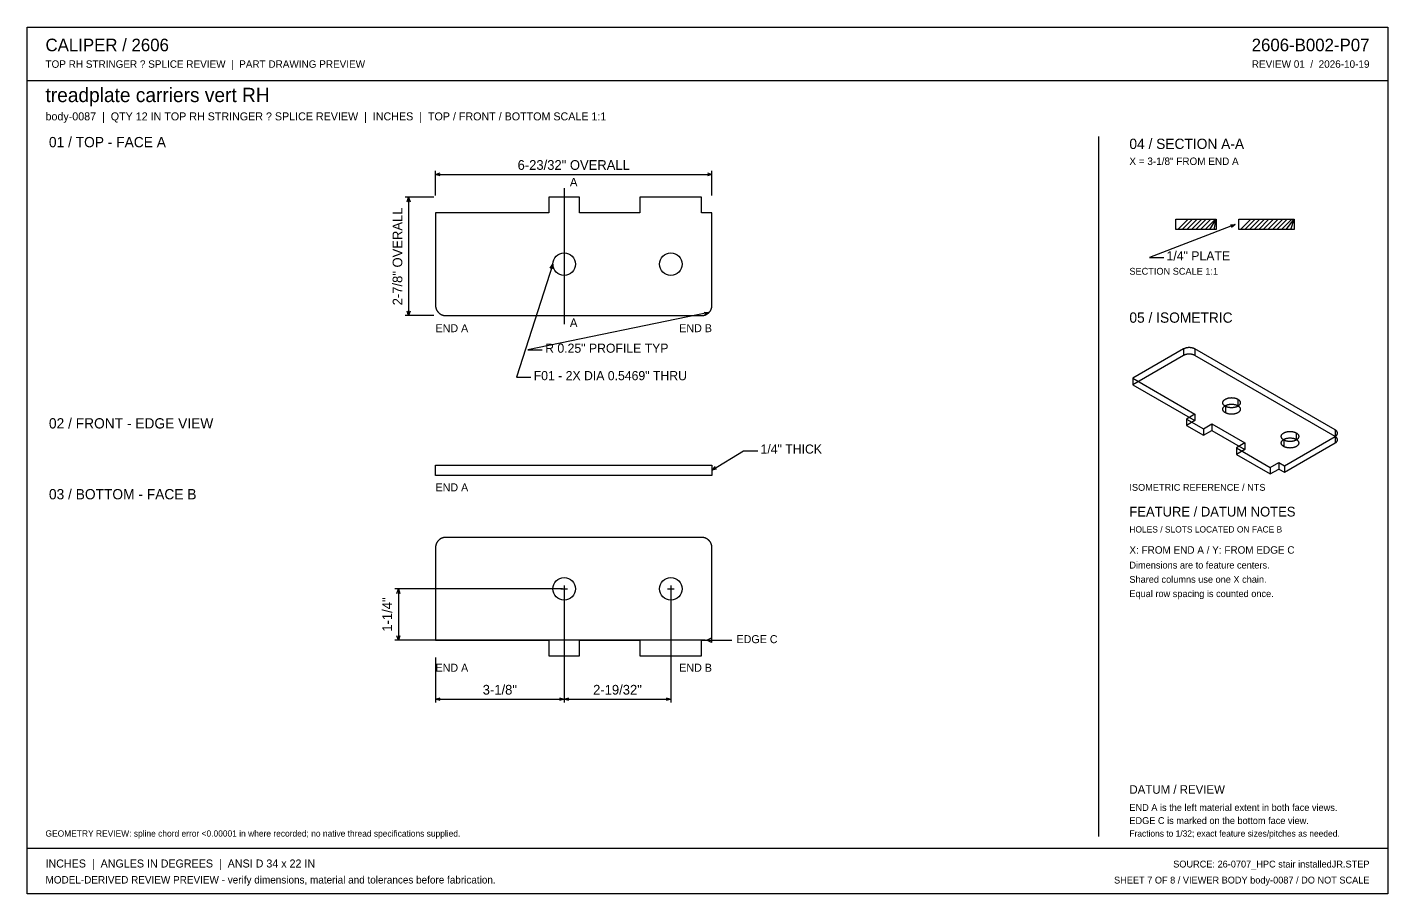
# Model space of a CAD drawing. Header units: inches. Extents: x 0.5 to 33.5, y 0.5 to 21.5.
import ezdxf
from ezdxf.enums import TextEntityAlignment as Align

# ---------------------------------------------------------------- set-up
doc = ezdxf.new("R2010")
doc.units = ezdxf.units.IN
doc.header["$MEASUREMENT"] = 0

msp = doc.modelspace()

# ---------------------------------------------------------------- linework, layer by layer
at = {"layer": 'ANNOTATION'}
for p, q in [((10.392, 17.438), (10.392, 18.035)), ((10.392, 17.951), (10.503, 17.986)), ((10.392, 17.951), (17.108, 17.951)), ((10.503, 17.917), (10.392, 17.951)), ((16.997, 17.986), (17.108, 17.951)), ((17.108, 17.951), (16.997, 17.917)), ((17.108, 17.438), (17.108, 18.035)), ((13.517, 17.618), (13.517, 14.312)), ((10.35, 17.396), (9.656, 17.396)), ((9.705, 17.285), (9.739, 17.396)), ((9.739, 17.396), (9.739, 14.521)), ((9.739, 17.396), (9.774, 17.285)), ((29.819, 16.736), (27.736, 15.931)), ((29.703, 16.728), (29.819, 16.736)), ((29.819, 16.736), (29.728, 16.664)), ((27.736, 15.931), (28.083, 15.931)), ((13.244, 15.771), (12.361, 13.021)), ((13.177, 15.676), (13.244, 15.771)), ((13.244, 15.771), (13.243, 15.654)), ((9.739, 14.521), (9.705, 14.632)), ((9.774, 14.632), (9.739, 14.521)), ((17.035, 14.594), (12.639, 13.688)), ((16.919, 14.606), (17.035, 14.594)), ((17.035, 14.594), (16.933, 14.538)), ((10.35, 14.521), (9.656, 14.521)), ((12.639, 13.688), (12.986, 13.688)), ((12.361, 13.021), (12.708, 13.021)), ((17.108, 10.764), (17.872, 11.236)), ((17.872, 11.236), (18.219, 11.236)), ((17.108, 10.764), (17.184, 10.852)), ((17.221, 10.793), (17.108, 10.764)), ((13.517, 7.965), (13.517, 7.799)), ((16.108, 7.965), (16.108, 7.799)), ((13.475, 7.882), (9.406, 7.882)), ((9.455, 7.771), (9.489, 7.882)), ((9.489, 7.882), (9.489, 6.632)), ((9.489, 7.882), (9.524, 7.771)), ((13.434, 7.882), (13.6, 7.882)), ((13.517, 7.84), (13.517, 5.118)), ((13.517, 7.84), (13.517, 5.118)), ((16.025, 7.882), (16.191, 7.882)), ((16.108, 7.84), (16.108, 5.118)), ((16.941, 6.632), (9.406, 6.632)), ((9.489, 6.632), (9.455, 6.743)), ((9.524, 6.743), (9.489, 6.632)), ((16.983, 6.632), (17.094, 6.688)), ((16.983, 6.632), (17.594, 6.632)), ((17.094, 6.576), (16.983, 6.632)), ((17.094, 6.688), (17.094, 6.576)), ((10.392, 6.215), (10.392, 5.118)), ((10.392, 5.201), (10.503, 5.236)), ((10.392, 5.201), (13.517, 5.201)), ((10.503, 5.167), (10.392, 5.201)), ((13.406, 5.236), (13.517, 5.201)), ((13.517, 5.201), (13.406, 5.167)), ((13.517, 5.201), (13.628, 5.236)), ((13.517, 5.201), (16.108, 5.201)), ((13.628, 5.167), (13.517, 5.201)), ((15.997, 5.236), (16.108, 5.201)), ((16.108, 5.201), (15.997, 5.167))]:
    msp.add_line(p, q, dxfattribs=at)
at = {"layer": 'OUTLINE'}
for p, q in [((0.472, 21.528), (33.528, 21.528)), ((0.472, 0.472), (0.472, 21.528)), ((33.528, 21.528), (33.528, 0.472)), ((0.472, 20.236), (33.528, 20.236)), ((26.5, 18.875), (26.5, 1.861)), ((13.892, 17.396), (13.142, 17.396)), ((13.142, 17.396), (13.142, 17.021)), ((13.892, 17.021), (13.892, 17.396)), ((16.858, 17.396), (15.358, 17.396)), ((15.358, 17.396), (15.358, 17.021)), ((16.858, 17.021), (16.858, 17.396)), ((13.142, 17.021), (10.392, 17.021)), ((10.392, 17.021), (10.392, 14.771)), ((15.358, 17.021), (13.892, 17.021)), ((17.108, 17.021), (16.858, 17.021)), ((17.108, 14.771), (17.108, 17.021)), ((28.382, 16.861), (29.359, 16.861)), ((28.382, 16.611), (28.382, 16.861)), ((28.424, 16.611), (28.674, 16.861)), ((28.535, 16.611), (28.785, 16.861)), ((28.646, 16.611), (28.896, 16.861)), ((28.757, 16.611), (29.007, 16.861)), ((28.868, 16.611), (29.118, 16.861)), ((28.979, 16.611), (29.229, 16.861)), ((29.09, 16.611), (29.34, 16.861)), ((29.201, 16.611), (29.359, 16.861)), ((29.312, 16.611), (29.359, 16.861)), ((29.359, 16.861), (29.359, 16.611)), ((29.905, 16.861), (31.257, 16.861)), ((29.905, 16.611), (29.905, 16.861)), ((29.947, 16.611), (30.197, 16.861)), ((30.058, 16.611), (30.308, 16.861)), ((30.169, 16.611), (30.419, 16.861)), ((30.28, 16.611), (30.53, 16.861)), ((30.391, 16.611), (30.641, 16.861)), ((30.503, 16.611), (30.753, 16.861)), ((30.614, 16.611), (30.864, 16.861)), ((30.725, 16.611), (30.975, 16.861)), ((30.836, 16.611), (31.086, 16.861)), ((30.947, 16.611), (31.197, 16.861)), ((31.058, 16.611), (31.257, 16.861)), ((31.169, 16.611), (31.257, 16.861)), ((31.257, 16.861), (31.257, 16.611)), ((29.359, 16.611), (28.382, 16.611)), ((31.257, 16.611), (29.905, 16.611)), ((10.392, 14.771), (10.392, 14.765)), ((10.392, 14.765), (10.392, 14.759)), ((10.392, 14.759), (10.393, 14.752)), ((10.393, 14.752), (10.393, 14.746)), ((10.393, 14.746), (10.394, 14.74)), ((10.394, 14.74), (10.395, 14.734)), ((10.395, 14.734), (10.396, 14.728)), ((10.396, 14.728), (10.397, 14.722)), ((10.397, 14.722), (10.398, 14.716)), ((10.398, 14.716), (10.4, 14.71)), ((10.4, 14.71), (10.401, 14.704)), ((10.401, 14.704), (10.403, 14.698)), ((10.403, 14.698), (10.405, 14.692)), ((10.405, 14.692), (10.407, 14.687)), ((10.407, 14.687), (10.409, 14.681)), ((10.409, 14.681), (10.411, 14.675)), ((10.411, 14.675), (10.413, 14.67)), ((10.413, 14.67), (10.416, 14.664)), ((10.416, 14.664), (10.419, 14.658)), ((10.419, 14.658), (10.422, 14.653)), ((10.422, 14.653), (10.425, 14.648)), ((10.425, 14.648), (10.428, 14.642)), ((10.428, 14.642), (10.431, 14.637)), ((10.431, 14.637), (10.434, 14.632)), ((10.434, 14.632), (10.438, 14.627)), ((10.438, 14.627), (10.441, 14.622)), ((10.441, 14.622), (10.445, 14.617)), ((10.445, 14.617), (10.449, 14.612)), ((10.449, 14.612), (10.453, 14.608)), ((10.453, 14.608), (10.457, 14.603)), ((10.457, 14.603), (10.461, 14.598)), ((10.461, 14.598), (10.465, 14.594)), ((10.465, 14.594), (10.47, 14.59)), ((10.47, 14.59), (10.474, 14.586)), ((10.474, 14.586), (10.479, 14.582)), ((10.479, 14.582), (10.483, 14.578)), ((10.483, 14.578), (10.488, 14.574)), ((10.488, 14.574), (10.493, 14.57)), ((10.493, 14.57), (10.498, 14.566)), ((10.498, 14.566), (10.503, 14.563)), ((10.503, 14.563), (10.508, 14.56)), ((10.508, 14.56), (10.514, 14.556)), ((10.514, 14.556), (10.519, 14.553)), ((10.519, 14.553), (10.524, 14.55)), ((10.524, 14.55), (10.53, 14.548)), ((10.53, 14.548), (10.535, 14.545)), ((10.535, 14.545), (10.541, 14.542)), ((16.959, 14.542), (16.965, 14.545)), ((16.965, 14.545), (16.97, 14.548)), ((16.97, 14.548), (16.976, 14.55)), ((16.976, 14.55), (16.981, 14.553)), ((16.981, 14.553), (16.986, 14.556)), ((16.986, 14.556), (16.992, 14.56)), ((16.992, 14.56), (16.997, 14.563)), ((16.997, 14.563), (17.002, 14.566)), ((17.002, 14.566), (17.007, 14.57)), ((17.007, 14.57), (17.012, 14.574)), ((17.012, 14.574), (17.017, 14.578)), ((17.017, 14.578), (17.021, 14.582)), ((17.021, 14.582), (17.026, 14.586)), ((17.026, 14.586), (17.03, 14.59)), ((17.03, 14.59), (17.035, 14.594)), ((17.035, 14.594), (17.039, 14.598)), ((17.039, 14.598), (17.043, 14.603)), ((17.043, 14.603), (17.047, 14.608)), ((17.047, 14.608), (17.051, 14.612)), ((17.051, 14.612), (17.055, 14.617)), ((17.055, 14.617), (17.059, 14.622)), ((17.059, 14.622), (17.062, 14.627)), ((17.062, 14.627), (17.066, 14.632)), ((17.066, 14.632), (17.069, 14.637)), ((17.069, 14.637), (17.072, 14.642)), ((17.072, 14.642), (17.075, 14.648)), ((17.075, 14.648), (17.078, 14.653)), ((17.078, 14.653), (17.081, 14.658)), ((17.081, 14.658), (17.084, 14.664)), ((17.084, 14.664), (17.087, 14.67)), ((17.087, 14.67), (17.089, 14.675)), ((17.089, 14.675), (17.091, 14.681)), ((17.091, 14.681), (17.093, 14.687)), ((17.093, 14.687), (17.095, 14.692)), ((17.095, 14.692), (17.097, 14.698)), ((17.097, 14.698), (17.099, 14.704)), ((17.099, 14.704), (17.1, 14.71)), ((17.1, 14.71), (17.102, 14.716)), ((17.102, 14.716), (17.103, 14.722)), ((17.103, 14.722), (17.104, 14.728)), ((17.104, 14.728), (17.105, 14.734)), ((17.105, 14.734), (17.106, 14.74)), ((17.106, 14.74), (17.107, 14.746)), ((17.107, 14.752), (17.108, 14.759)), ((17.107, 14.746), (17.107, 14.752)), ((17.108, 14.765), (17.108, 14.771)), ((17.108, 14.759), (17.108, 14.765)), ((10.541, 14.542), (10.546, 14.54)), ((10.546, 14.54), (10.552, 14.538)), ((10.552, 14.538), (10.558, 14.535)), ((10.558, 14.535), (10.564, 14.533)), ((10.564, 14.533), (10.569, 14.532)), ((10.569, 14.532), (10.575, 14.53)), ((10.575, 14.53), (10.581, 14.528)), ((10.581, 14.528), (10.587, 14.527)), ((10.587, 14.527), (10.593, 14.526)), ((10.593, 14.526), (10.599, 14.525)), ((10.599, 14.525), (10.605, 14.524)), ((10.605, 14.524), (10.611, 14.523)), ((10.611, 14.523), (10.618, 14.522)), ((10.618, 14.522), (10.624, 14.522)), ((10.624, 14.522), (10.63, 14.521)), ((10.63, 14.521), (10.636, 14.521)), ((10.636, 14.521), (10.642, 14.521)), ((10.642, 14.521), (16.858, 14.521)), ((16.858, 14.521), (16.864, 14.521)), ((16.864, 14.521), (16.87, 14.521)), ((16.87, 14.521), (16.876, 14.522)), ((16.876, 14.522), (16.882, 14.522)), ((16.882, 14.522), (16.889, 14.523)), ((16.889, 14.523), (16.895, 14.524)), ((16.895, 14.524), (16.901, 14.525)), ((16.901, 14.525), (16.907, 14.526)), ((16.907, 14.526), (16.913, 14.527)), ((16.913, 14.527), (16.919, 14.528)), ((16.919, 14.528), (16.925, 14.53)), ((16.925, 14.53), (16.931, 14.532)), ((16.931, 14.532), (16.936, 14.533)), ((16.936, 14.533), (16.942, 14.535)), ((16.942, 14.535), (16.948, 14.538)), ((16.948, 14.538), (16.954, 14.54)), ((16.954, 14.54), (16.959, 14.542)), ((28.567, 13.71), (27.333, 12.998)), ((28.57, 13.712), (28.567, 13.71)), ((28.567, 13.71), (28.567, 13.552)), ((28.57, 13.554), (28.567, 13.552)), ((28.574, 13.714), (28.57, 13.712)), ((28.574, 13.555), (28.57, 13.554)), ((28.577, 13.715), (28.574, 13.714)), ((28.577, 13.557), (28.574, 13.555)), ((28.581, 13.717), (28.577, 13.715)), ((28.581, 13.559), (28.577, 13.557)), ((28.585, 13.719), (28.581, 13.717)), ((28.585, 13.561), (28.581, 13.559)), ((28.588, 13.721), (28.585, 13.719)), ((28.588, 13.562), (28.585, 13.561)), ((28.592, 13.722), (28.588, 13.721)), ((28.592, 13.564), (28.588, 13.562)), ((28.596, 13.724), (28.592, 13.722)), ((28.596, 13.566), (28.592, 13.564)), ((28.6, 13.725), (28.596, 13.724)), ((28.6, 13.567), (28.596, 13.566)), ((28.604, 13.727), (28.6, 13.725)), ((28.604, 13.568), (28.6, 13.567)), ((28.608, 13.728), (28.604, 13.727)), ((28.608, 13.57), (28.604, 13.568)), ((28.613, 13.729), (28.608, 13.728)), ((28.613, 13.571), (28.608, 13.57)), ((28.617, 13.731), (28.613, 13.729)), ((28.617, 13.572), (28.613, 13.571)), ((28.621, 13.732), (28.617, 13.731)), ((28.621, 13.574), (28.617, 13.572)), ((28.625, 13.733), (28.621, 13.732)), ((28.625, 13.575), (28.621, 13.574)), ((28.63, 13.734), (28.625, 13.733)), ((28.63, 13.576), (28.625, 13.575)), ((28.634, 13.735), (28.63, 13.734)), ((28.634, 13.577), (28.63, 13.576)), ((28.639, 13.736), (28.634, 13.735)), ((28.639, 13.578), (28.634, 13.577)), ((28.643, 13.737), (28.639, 13.736)), ((28.643, 13.579), (28.639, 13.578)), ((28.648, 13.738), (28.643, 13.737)), ((28.648, 13.58), (28.643, 13.579)), ((28.652, 13.739), (28.648, 13.738)), ((28.652, 13.58), (28.648, 13.58)), ((28.657, 13.739), (28.652, 13.739)), ((28.657, 13.581), (28.652, 13.58)), ((28.661, 13.74), (28.657, 13.739)), ((28.661, 13.582), (28.657, 13.581)), ((28.666, 13.74), (28.661, 13.74)), ((28.666, 13.582), (28.661, 13.582)), ((28.671, 13.741), (28.666, 13.74)), ((28.671, 13.583), (28.666, 13.582)), ((28.675, 13.741), (28.671, 13.741)), ((28.675, 13.583), (28.671, 13.583)), ((28.68, 13.742), (28.675, 13.741)), ((28.68, 13.584), (28.675, 13.583)), ((28.685, 13.742), (28.68, 13.742)), ((28.685, 13.584), (28.68, 13.584)), ((28.69, 13.742), (28.685, 13.742)), ((28.69, 13.584), (28.685, 13.584)), ((28.694, 13.743), (28.69, 13.742)), ((28.694, 13.584), (28.69, 13.584)), ((28.699, 13.743), (28.694, 13.743)), ((28.699, 13.584), (28.694, 13.584)), ((28.704, 13.743), (28.699, 13.743)), ((28.704, 13.584), (28.699, 13.584)), ((28.709, 13.743), (28.704, 13.743)), ((28.709, 13.584), (28.704, 13.584)), ((28.713, 13.743), (28.709, 13.743)), ((28.713, 13.584), (28.709, 13.584)), ((28.718, 13.742), (28.713, 13.743)), ((28.718, 13.584), (28.713, 13.584)), ((28.723, 13.742), (28.718, 13.742)), ((28.723, 13.584), (28.718, 13.584)), ((28.728, 13.742), (28.723, 13.742)), ((28.728, 13.584), (28.723, 13.584)), ((28.732, 13.741), (28.728, 13.742)), ((28.732, 13.583), (28.728, 13.584)), ((28.737, 13.741), (28.732, 13.741)), ((28.737, 13.583), (28.732, 13.583)), ((28.742, 13.74), (28.737, 13.741)), ((28.742, 13.582), (28.737, 13.583)), ((28.746, 13.74), (28.742, 13.74)), ((28.746, 13.582), (28.742, 13.582)), ((28.751, 13.739), (28.746, 13.74)), ((28.751, 13.581), (28.746, 13.582)), ((28.756, 13.739), (28.751, 13.739)), ((28.756, 13.58), (28.751, 13.581)), ((28.76, 13.738), (28.756, 13.739)), ((28.76, 13.58), (28.756, 13.58)), ((28.765, 13.737), (28.76, 13.738)), ((28.765, 13.579), (28.76, 13.58)), ((28.769, 13.736), (28.765, 13.737)), ((28.769, 13.578), (28.765, 13.579)), ((28.774, 13.735), (28.769, 13.736)), ((28.774, 13.577), (28.769, 13.578)), ((28.778, 13.734), (28.774, 13.735)), ((28.778, 13.576), (28.774, 13.577)), ((28.782, 13.733), (28.778, 13.734)), ((28.782, 13.575), (28.778, 13.576)), ((28.787, 13.732), (28.782, 13.733)), ((28.787, 13.574), (28.782, 13.575)), ((28.791, 13.731), (28.787, 13.732)), ((28.791, 13.572), (28.787, 13.574)), ((28.795, 13.729), (28.791, 13.731)), ((28.795, 13.571), (28.791, 13.572)), ((28.799, 13.728), (28.795, 13.729)), ((28.799, 13.57), (28.795, 13.571)), ((28.804, 13.727), (28.799, 13.728)), ((28.804, 13.568), (28.799, 13.57)), ((28.808, 13.725), (28.804, 13.727)), ((28.808, 13.567), (28.804, 13.568)), ((28.812, 13.724), (28.808, 13.725)), ((28.812, 13.566), (28.808, 13.567)), ((28.816, 13.722), (28.812, 13.724)), ((28.816, 13.564), (28.812, 13.566)), ((28.819, 13.721), (28.816, 13.722)), ((28.819, 13.562), (28.816, 13.564)), ((28.823, 13.719), (28.819, 13.721)), ((28.823, 13.561), (28.819, 13.562)), ((28.827, 13.717), (28.823, 13.719)), ((28.827, 13.559), (28.823, 13.561)), ((28.831, 13.715), (28.827, 13.717)), ((28.831, 13.557), (28.827, 13.559)), ((28.834, 13.714), (28.831, 13.715)), ((28.834, 13.555), (28.831, 13.557)), ((28.838, 13.712), (28.834, 13.714)), ((28.838, 13.554), (28.834, 13.555)), ((28.841, 13.71), (28.838, 13.712)), ((28.841, 13.552), (28.838, 13.554)), ((32.249, 11.742), (28.841, 13.71)), ((28.841, 13.71), (28.841, 13.552)), ((28.567, 13.552), (27.333, 12.839)), ((32.249, 11.584), (28.841, 13.552)), ((27.333, 12.998), (27.333, 12.839)), ((27.333, 12.998), (28.841, 12.127)), ((27.333, 12.839), (28.841, 11.969)), ((29.52, 12.41), (29.521, 12.416)), ((29.52, 12.404), (29.52, 12.41)), ((29.52, 12.398), (29.52, 12.404)), ((29.521, 12.392), (29.52, 12.398)), ((29.52, 12.252), (29.521, 12.258)), ((29.52, 12.246), (29.52, 12.252)), ((29.52, 12.24), (29.52, 12.246)), ((29.521, 12.234), (29.52, 12.24)), ((29.521, 12.416), (29.522, 12.422)), ((29.522, 12.386), (29.521, 12.392)), ((29.521, 12.258), (29.522, 12.264)), ((29.522, 12.228), (29.521, 12.234)), ((29.522, 12.422), (29.524, 12.428)), ((29.524, 12.38), (29.522, 12.386)), ((29.522, 12.264), (29.524, 12.27)), ((29.524, 12.428), (29.526, 12.434)), ((29.526, 12.374), (29.524, 12.38)), ((29.524, 12.27), (29.526, 12.276)), ((29.526, 12.434), (29.529, 12.44)), ((29.529, 12.369), (29.526, 12.374)), ((29.526, 12.276), (29.529, 12.281)), ((29.529, 12.44), (29.532, 12.445)), ((29.532, 12.363), (29.529, 12.369)), ((29.529, 12.281), (29.532, 12.287)), ((29.532, 12.445), (29.536, 12.451)), ((29.536, 12.357), (29.532, 12.363)), ((29.532, 12.287), (29.536, 12.293)), ((29.536, 12.451), (29.54, 12.457)), ((29.54, 12.352), (29.536, 12.357)), ((29.536, 12.293), (29.54, 12.298)), ((29.54, 12.457), (29.545, 12.462)), ((29.545, 12.346), (29.54, 12.352)), ((29.54, 12.298), (29.545, 12.304)), ((29.545, 12.462), (29.55, 12.467)), ((29.55, 12.341), (29.545, 12.346)), ((29.545, 12.304), (29.55, 12.309)), ((29.55, 12.467), (29.556, 12.472)), ((29.556, 12.336), (29.55, 12.341)), ((29.55, 12.309), (29.556, 12.314)), ((29.556, 12.472), (29.562, 12.477)), ((29.562, 12.331), (29.556, 12.336)), ((29.556, 12.314), (29.562, 12.319)), ((29.562, 12.477), (29.568, 12.482)), ((29.568, 12.327), (29.562, 12.331)), ((29.562, 12.319), (29.568, 12.324)), ((29.568, 12.482), (29.575, 12.486)), ((29.568, 12.324), (29.575, 12.328)), ((29.575, 12.322), (29.568, 12.327)), ((29.575, 12.486), (29.582, 12.491)), ((29.575, 12.328), (29.582, 12.332)), ((29.582, 12.318), (29.575, 12.322)), ((29.582, 12.491), (29.59, 12.495)), ((29.582, 12.332), (29.59, 12.337)), ((29.582, 12.318), (29.582, 12.159)), ((29.59, 12.313), (29.582, 12.318)), ((29.59, 12.495), (29.597, 12.499)), ((29.59, 12.337), (29.597, 12.341)), ((29.597, 12.31), (29.59, 12.313)), ((29.597, 12.499), (29.606, 12.502)), ((29.597, 12.341), (29.606, 12.344)), ((29.606, 12.306), (29.597, 12.31)), ((29.606, 12.502), (29.614, 12.506)), ((29.606, 12.344), (29.614, 12.348)), ((29.614, 12.302), (29.606, 12.306)), ((29.614, 12.506), (29.623, 12.509)), ((29.614, 12.348), (29.623, 12.351)), ((29.623, 12.299), (29.614, 12.302)), ((29.623, 12.509), (29.632, 12.512)), ((29.623, 12.351), (29.632, 12.354)), ((29.632, 12.296), (29.623, 12.299)), ((29.632, 12.512), (29.641, 12.515)), ((29.632, 12.354), (29.641, 12.357)), ((29.641, 12.294), (29.632, 12.296)), ((29.641, 12.515), (29.651, 12.517)), ((29.641, 12.357), (29.651, 12.359)), ((29.651, 12.291), (29.641, 12.294)), ((29.651, 12.517), (29.66, 12.519)), ((29.651, 12.359), (29.66, 12.361)), ((29.66, 12.289), (29.651, 12.291)), ((29.66, 12.519), (29.67, 12.521)), ((29.66, 12.361), (29.67, 12.363)), ((29.67, 12.287), (29.66, 12.289)), ((29.67, 12.521), (29.68, 12.523)), ((29.67, 12.363), (29.68, 12.365)), ((29.68, 12.285), (29.67, 12.287)), ((29.68, 12.523), (29.691, 12.524)), ((29.68, 12.365), (29.691, 12.366)), ((29.691, 12.284), (29.68, 12.285)), ((29.691, 12.524), (29.701, 12.525)), ((29.691, 12.366), (29.701, 12.367)), ((29.701, 12.283), (29.691, 12.284)), ((29.701, 12.525), (29.711, 12.526)), ((29.701, 12.367), (29.711, 12.368)), ((29.711, 12.282), (29.701, 12.283)), ((29.711, 12.526), (29.721, 12.526)), ((29.711, 12.368), (29.721, 12.368)), ((29.721, 12.282), (29.711, 12.282)), ((29.721, 12.526), (29.732, 12.527)), ((29.721, 12.368), (29.732, 12.368)), ((29.732, 12.282), (29.721, 12.282)), ((29.732, 12.527), (29.742, 12.526)), ((29.732, 12.368), (29.742, 12.368)), ((29.742, 12.282), (29.732, 12.282)), ((29.742, 12.526), (29.753, 12.526)), ((29.742, 12.368), (29.753, 12.368)), ((29.753, 12.282), (29.742, 12.282)), ((29.753, 12.526), (29.763, 12.525)), ((29.753, 12.368), (29.763, 12.367)), ((29.763, 12.283), (29.753, 12.282)), ((29.763, 12.525), (29.773, 12.524)), ((29.763, 12.367), (29.773, 12.366)), ((29.773, 12.284), (29.763, 12.283)), ((29.773, 12.524), (29.783, 12.523)), ((29.773, 12.366), (29.783, 12.365)), ((29.783, 12.285), (29.773, 12.284)), ((29.783, 12.523), (29.793, 12.521)), ((29.783, 12.365), (29.793, 12.363)), ((29.793, 12.287), (29.783, 12.285)), ((29.793, 12.521), (29.803, 12.519)), ((29.793, 12.363), (29.803, 12.361)), ((29.803, 12.289), (29.793, 12.287)), ((29.803, 12.519), (29.813, 12.517)), ((29.803, 12.361), (29.813, 12.359)), ((29.813, 12.291), (29.803, 12.289)), ((29.813, 12.517), (29.823, 12.515)), ((29.813, 12.359), (29.823, 12.357)), ((29.823, 12.294), (29.813, 12.291)), ((29.823, 12.515), (29.832, 12.512)), ((29.823, 12.357), (29.832, 12.354)), ((29.832, 12.296), (29.823, 12.294)), ((29.832, 12.512), (29.841, 12.509)), ((29.832, 12.354), (29.841, 12.351)), ((29.841, 12.299), (29.832, 12.296)), ((29.841, 12.509), (29.85, 12.506)), ((29.841, 12.351), (29.85, 12.348)), ((29.85, 12.302), (29.841, 12.299)), ((29.85, 12.506), (29.858, 12.502)), ((29.85, 12.348), (29.858, 12.344)), ((29.858, 12.306), (29.85, 12.302)), ((29.858, 12.502), (29.866, 12.499)), ((29.858, 12.344), (29.866, 12.341)), ((29.866, 12.31), (29.858, 12.306)), ((29.866, 12.499), (29.874, 12.495)), ((29.866, 12.341), (29.874, 12.337)), ((29.874, 12.313), (29.866, 12.31)), ((29.874, 12.495), (29.882, 12.491)), ((29.874, 12.337), (29.882, 12.332)), ((29.882, 12.318), (29.874, 12.313)), ((29.882, 12.491), (29.889, 12.486)), ((29.882, 12.491), (29.882, 12.332)), ((29.882, 12.332), (29.889, 12.328)), ((29.889, 12.322), (29.882, 12.318)), ((29.889, 12.486), (29.896, 12.482)), ((29.889, 12.328), (29.896, 12.324)), ((29.896, 12.327), (29.889, 12.322)), ((29.896, 12.482), (29.902, 12.477)), ((29.902, 12.331), (29.896, 12.327)), ((29.896, 12.324), (29.902, 12.319)), ((29.902, 12.477), (29.908, 12.472)), ((29.908, 12.336), (29.902, 12.331)), ((29.902, 12.319), (29.908, 12.314)), ((29.908, 12.472), (29.914, 12.467)), ((29.914, 12.341), (29.908, 12.336)), ((29.908, 12.314), (29.914, 12.309)), ((29.914, 12.467), (29.919, 12.462)), ((29.919, 12.346), (29.914, 12.341)), ((29.914, 12.309), (29.919, 12.304)), ((29.919, 12.462), (29.924, 12.457)), ((29.924, 12.352), (29.919, 12.346)), ((29.919, 12.304), (29.924, 12.298)), ((29.924, 12.457), (29.928, 12.451)), ((29.928, 12.357), (29.924, 12.352)), ((29.924, 12.298), (29.928, 12.293)), ((29.928, 12.451), (29.931, 12.445)), ((29.931, 12.363), (29.928, 12.357)), ((29.928, 12.293), (29.931, 12.287)), ((29.931, 12.445), (29.935, 12.44)), ((29.935, 12.369), (29.931, 12.363)), ((29.931, 12.287), (29.935, 12.281)), ((29.935, 12.44), (29.938, 12.434)), ((29.938, 12.374), (29.935, 12.369)), ((29.935, 12.281), (29.938, 12.276)), ((29.938, 12.434), (29.94, 12.428)), ((29.94, 12.38), (29.938, 12.374)), ((29.938, 12.276), (29.94, 12.27)), ((29.94, 12.428), (29.942, 12.422)), ((29.942, 12.386), (29.94, 12.38)), ((29.94, 12.27), (29.942, 12.264)), ((29.942, 12.422), (29.943, 12.416)), ((29.943, 12.392), (29.942, 12.386)), ((29.942, 12.264), (29.943, 12.258)), ((29.943, 12.234), (29.942, 12.228)), ((29.943, 12.416), (29.944, 12.41)), ((29.944, 12.398), (29.943, 12.392)), ((29.943, 12.258), (29.944, 12.252)), ((29.944, 12.24), (29.943, 12.234)), ((29.944, 12.41), (29.944, 12.404)), ((29.944, 12.404), (29.944, 12.398)), ((29.944, 12.252), (29.944, 12.246)), ((29.944, 12.246), (29.944, 12.24)), ((28.841, 12.127), (28.635, 12.008)), ((28.635, 12.008), (29.047, 11.771)), ((28.635, 12.008), (28.635, 11.85)), ((28.841, 11.969), (28.635, 11.85)), ((28.841, 12.127), (28.841, 11.969)), ((29.524, 12.222), (29.522, 12.228)), ((29.526, 12.216), (29.524, 12.222)), ((29.529, 12.21), (29.526, 12.216)), ((29.532, 12.205), (29.529, 12.21)), ((29.536, 12.199), (29.532, 12.205)), ((29.54, 12.194), (29.536, 12.199)), ((29.545, 12.188), (29.54, 12.194)), ((29.55, 12.183), (29.545, 12.188)), ((29.556, 12.178), (29.55, 12.183)), ((29.562, 12.173), (29.556, 12.178)), ((29.568, 12.168), (29.562, 12.173)), ((29.575, 12.164), (29.568, 12.168)), ((29.582, 12.159), (29.575, 12.164)), ((29.59, 12.155), (29.582, 12.159)), ((29.597, 12.151), (29.59, 12.155)), ((29.606, 12.148), (29.597, 12.151)), ((29.614, 12.144), (29.606, 12.148)), ((29.623, 12.141), (29.614, 12.144)), ((29.632, 12.138), (29.623, 12.141)), ((29.641, 12.135), (29.632, 12.138)), ((29.651, 12.133), (29.641, 12.135)), ((29.66, 12.131), (29.651, 12.133)), ((29.67, 12.129), (29.66, 12.131)), ((29.68, 12.127), (29.67, 12.129)), ((29.691, 12.126), (29.68, 12.127)), ((29.701, 12.125), (29.691, 12.126)), ((29.711, 12.124), (29.701, 12.125)), ((29.721, 12.124), (29.711, 12.124)), ((29.732, 12.123), (29.721, 12.124)), ((29.742, 12.124), (29.732, 12.123)), ((29.753, 12.124), (29.742, 12.124)), ((29.763, 12.125), (29.753, 12.124)), ((29.773, 12.126), (29.763, 12.125)), ((29.783, 12.127), (29.773, 12.126)), ((29.793, 12.129), (29.783, 12.127)), ((29.803, 12.131), (29.793, 12.129)), ((29.813, 12.133), (29.803, 12.131)), ((29.823, 12.135), (29.813, 12.133)), ((29.832, 12.138), (29.823, 12.135)), ((29.841, 12.141), (29.832, 12.138)), ((29.85, 12.144), (29.841, 12.141)), ((29.858, 12.148), (29.85, 12.144)), ((29.866, 12.151), (29.858, 12.148)), ((29.874, 12.155), (29.866, 12.151)), ((29.882, 12.159), (29.874, 12.155)), ((29.889, 12.164), (29.882, 12.159)), ((29.896, 12.168), (29.889, 12.164)), ((29.902, 12.173), (29.896, 12.168)), ((29.908, 12.178), (29.902, 12.173)), ((29.914, 12.183), (29.908, 12.178)), ((29.919, 12.188), (29.914, 12.183)), ((29.924, 12.194), (29.919, 12.188)), ((29.928, 12.199), (29.924, 12.194)), ((29.931, 12.205), (29.928, 12.199)), ((29.935, 12.21), (29.931, 12.205)), ((29.938, 12.216), (29.935, 12.21)), ((29.94, 12.222), (29.938, 12.216)), ((29.942, 12.228), (29.94, 12.222)), ((28.635, 11.85), (29.047, 11.613)), ((29.047, 11.771), (29.252, 11.89)), ((29.047, 11.771), (29.047, 11.613)), ((29.047, 11.613), (29.252, 11.732)), ((29.252, 11.89), (30.056, 11.426)), ((29.252, 11.89), (29.252, 11.732)), ((29.252, 11.732), (30.056, 11.268)), ((30.94, 11.584), (30.941, 11.59)), ((30.941, 11.578), (30.94, 11.584)), ((30.941, 11.596), (30.943, 11.602)), ((30.941, 11.59), (30.941, 11.596)), ((30.941, 11.572), (30.941, 11.578)), ((30.943, 11.566), (30.941, 11.572)), ((30.943, 11.602), (30.944, 11.608)), ((30.944, 11.608), (30.947, 11.614)), ((30.947, 11.614), (30.949, 11.62)), ((30.949, 11.62), (30.953, 11.625)), ((30.953, 11.625), (30.956, 11.631)), ((30.956, 11.631), (30.961, 11.636)), ((30.961, 11.636), (30.965, 11.642)), ((30.965, 11.642), (30.97, 11.647)), ((30.97, 11.647), (30.976, 11.652)), ((30.976, 11.652), (30.982, 11.657)), ((30.982, 11.657), (30.988, 11.662)), ((30.988, 11.662), (30.995, 11.666)), ((30.995, 11.666), (31.002, 11.671)), ((31.002, 11.671), (31.01, 11.675)), ((31.01, 11.675), (31.018, 11.679)), ((31.015, 10.872), (32.249, 11.584)), ((31.018, 11.679), (31.026, 11.682)), ((31.026, 11.682), (31.035, 11.686)), ((31.035, 11.686), (31.043, 11.689)), ((31.043, 11.689), (31.052, 11.692)), ((31.052, 11.692), (31.062, 11.695)), ((31.062, 11.695), (31.071, 11.697)), ((31.071, 11.697), (31.081, 11.699)), ((31.081, 11.699), (31.091, 11.701)), ((31.091, 11.701), (31.101, 11.703)), ((31.101, 11.703), (31.111, 11.704)), ((31.111, 11.704), (31.121, 11.705)), ((31.121, 11.705), (31.132, 11.706)), ((31.132, 11.706), (31.142, 11.706)), ((31.142, 11.706), (31.152, 11.706)), ((31.152, 11.706), (31.163, 11.706)), ((31.163, 11.706), (31.173, 11.706)), ((31.173, 11.706), (31.183, 11.705)), ((31.183, 11.705), (31.194, 11.704)), ((31.194, 11.704), (31.204, 11.703)), ((31.204, 11.703), (31.214, 11.701)), ((31.214, 11.701), (31.224, 11.699)), ((31.224, 11.699), (31.233, 11.697)), ((31.233, 11.697), (31.243, 11.695)), ((31.243, 11.695), (31.252, 11.692)), ((31.252, 11.692), (31.261, 11.689)), ((31.261, 11.689), (31.27, 11.686)), ((31.27, 11.686), (31.279, 11.682)), ((31.279, 11.682), (31.287, 11.679)), ((31.287, 11.679), (31.295, 11.675)), ((31.295, 11.675), (31.302, 11.671)), ((31.302, 11.671), (31.309, 11.666)), ((31.302, 11.671), (31.302, 11.512)), ((31.309, 11.666), (31.316, 11.662)), ((31.316, 11.662), (31.323, 11.657)), ((31.323, 11.657), (31.329, 11.652)), ((31.329, 11.652), (31.334, 11.647)), ((31.334, 11.647), (31.339, 11.642)), ((31.339, 11.642), (31.344, 11.636)), ((31.344, 11.636), (31.348, 11.631)), ((31.348, 11.631), (31.352, 11.625)), ((31.352, 11.625), (31.355, 11.62)), ((31.355, 11.62), (31.358, 11.614)), ((31.358, 11.614), (31.36, 11.608)), ((31.36, 11.608), (31.362, 11.602)), ((31.362, 11.602), (31.363, 11.596)), ((31.363, 11.572), (31.362, 11.566)), ((31.363, 11.596), (31.364, 11.59)), ((31.364, 11.578), (31.363, 11.572)), ((31.364, 11.59), (31.364, 11.584)), ((31.364, 11.584), (31.364, 11.578)), ((32.249, 11.742), (32.249, 11.584)), ((32.252, 11.74), (32.249, 11.742)), ((32.249, 11.584), (32.252, 11.586)), ((32.252, 11.582), (32.249, 11.584)), ((32.249, 11.584), (32.249, 11.426)), ((32.255, 11.738), (32.252, 11.74)), ((32.252, 11.586), (32.255, 11.588)), ((32.255, 11.58), (32.252, 11.582)), ((32.258, 11.736), (32.255, 11.738)), ((32.255, 11.588), (32.258, 11.59)), ((32.258, 11.578), (32.255, 11.58)), ((32.262, 11.734), (32.258, 11.736)), ((32.258, 11.59), (32.262, 11.592)), ((32.262, 11.576), (32.258, 11.578)), ((32.265, 11.732), (32.262, 11.734)), ((32.262, 11.592), (32.265, 11.594)), ((32.265, 11.574), (32.262, 11.576)), ((32.267, 11.73), (32.265, 11.732)), ((32.265, 11.594), (32.267, 11.597)), ((32.267, 11.572), (32.265, 11.574)), ((32.27, 11.728), (32.267, 11.73)), ((32.267, 11.597), (32.27, 11.599)), ((32.27, 11.569), (32.267, 11.572)), ((32.273, 11.725), (32.27, 11.728)), ((32.27, 11.599), (32.273, 11.601)), ((32.275, 11.723), (32.273, 11.725)), ((32.273, 11.601), (32.275, 11.603)), ((32.278, 11.721), (32.275, 11.723)), ((32.275, 11.603), (32.278, 11.606)), ((32.28, 11.718), (32.278, 11.721)), ((32.278, 11.606), (32.28, 11.608)), ((32.283, 11.716), (32.28, 11.718)), ((32.28, 11.608), (32.283, 11.61)), ((32.285, 11.714), (32.283, 11.716)), ((32.283, 11.61), (32.285, 11.613)), ((32.287, 11.711), (32.285, 11.714)), ((32.285, 11.613), (32.287, 11.615)), ((32.289, 11.709), (32.287, 11.711)), ((32.287, 11.615), (32.289, 11.618)), ((32.291, 11.706), (32.289, 11.709)), ((32.289, 11.618), (32.291, 11.62)), ((32.293, 11.703), (32.291, 11.706)), ((32.291, 11.62), (32.293, 11.623)), ((32.294, 11.701), (32.293, 11.703)), ((32.293, 11.623), (32.294, 11.625)), ((32.296, 11.698), (32.294, 11.701)), ((32.294, 11.625), (32.296, 11.628)), ((32.297, 11.696), (32.296, 11.698)), ((32.296, 11.628), (32.297, 11.631)), ((32.299, 11.693), (32.297, 11.696)), ((32.297, 11.631), (32.299, 11.633)), ((32.3, 11.69), (32.299, 11.693)), ((32.299, 11.633), (32.3, 11.636)), ((32.301, 11.688), (32.3, 11.69)), ((32.3, 11.636), (32.301, 11.639)), ((32.302, 11.685), (32.301, 11.688)), ((32.301, 11.639), (32.302, 11.641)), ((32.303, 11.682), (32.302, 11.685)), ((32.302, 11.641), (32.303, 11.644)), ((32.303, 11.68), (32.303, 11.682)), ((32.304, 11.677), (32.303, 11.68)), ((32.303, 11.647), (32.304, 11.649)), ((32.303, 11.644), (32.303, 11.647)), ((32.305, 11.674), (32.304, 11.677)), ((32.304, 11.649), (32.305, 11.652)), ((32.305, 11.671), (32.305, 11.674)), ((32.305, 11.669), (32.305, 11.671)), ((32.305, 11.666), (32.305, 11.669)), ((32.306, 11.663), (32.305, 11.666)), ((32.305, 11.66), (32.306, 11.663)), ((32.305, 11.658), (32.305, 11.66)), ((32.305, 11.655), (32.305, 11.658)), ((32.305, 11.652), (32.305, 11.655)), ((30.056, 11.426), (29.85, 11.307)), ((29.85, 11.307), (30.673, 10.832)), ((29.85, 11.307), (29.85, 11.149)), ((30.056, 11.268), (29.85, 11.149)), ((30.056, 11.426), (30.056, 11.268)), ((30.94, 11.426), (30.941, 11.432)), ((30.941, 11.42), (30.94, 11.426)), ((30.941, 11.438), (30.943, 11.444)), ((30.941, 11.432), (30.941, 11.438)), ((30.941, 11.414), (30.941, 11.42)), ((30.943, 11.408), (30.941, 11.414)), ((30.944, 11.56), (30.943, 11.566)), ((30.943, 11.444), (30.944, 11.45)), ((30.944, 11.402), (30.943, 11.408)), ((30.947, 11.554), (30.944, 11.56)), ((30.944, 11.45), (30.947, 11.456)), ((30.947, 11.396), (30.944, 11.402)), ((30.949, 11.549), (30.947, 11.554)), ((30.947, 11.456), (30.949, 11.461)), ((30.949, 11.39), (30.947, 11.396)), ((30.953, 11.543), (30.949, 11.549)), ((30.949, 11.461), (30.953, 11.467)), ((30.953, 11.385), (30.949, 11.39)), ((30.956, 11.537), (30.953, 11.543)), ((30.953, 11.467), (30.956, 11.473)), ((30.956, 11.379), (30.953, 11.385)), ((30.961, 11.532), (30.956, 11.537)), ((30.956, 11.473), (30.961, 11.478)), ((30.961, 11.373), (30.956, 11.379)), ((30.965, 11.526), (30.961, 11.532)), ((30.961, 11.478), (30.965, 11.483)), ((30.965, 11.368), (30.961, 11.373)), ((30.97, 11.521), (30.965, 11.526)), ((30.965, 11.483), (30.97, 11.489)), ((30.97, 11.363), (30.965, 11.368)), ((30.976, 11.516), (30.97, 11.521)), ((30.97, 11.489), (30.976, 11.494)), ((30.976, 11.358), (30.97, 11.363)), ((30.982, 11.511), (30.976, 11.516)), ((30.976, 11.494), (30.982, 11.499)), ((30.982, 11.353), (30.976, 11.358)), ((30.988, 11.506), (30.982, 11.511)), ((30.982, 11.499), (30.988, 11.503)), ((30.988, 11.348), (30.982, 11.353)), ((30.988, 11.503), (30.995, 11.508)), ((30.995, 11.502), (30.988, 11.506)), ((30.995, 11.344), (30.988, 11.348)), ((30.995, 11.508), (31.002, 11.512)), ((31.002, 11.498), (30.995, 11.502)), ((31.002, 11.339), (30.995, 11.344)), ((31.002, 11.512), (31.01, 11.516)), ((31.002, 11.498), (31.002, 11.339)), ((31.01, 11.493), (31.002, 11.498)), ((31.01, 11.335), (31.002, 11.339)), ((31.01, 11.516), (31.018, 11.52)), ((31.018, 11.489), (31.01, 11.493)), ((31.018, 11.331), (31.01, 11.335)), ((31.015, 10.714), (32.249, 11.426)), ((31.018, 11.52), (31.026, 11.524)), ((31.026, 11.486), (31.018, 11.489)), ((31.026, 11.327), (31.018, 11.331)), ((31.026, 11.524), (31.035, 11.528)), ((31.035, 11.482), (31.026, 11.486)), ((31.035, 11.324), (31.026, 11.327)), ((31.035, 11.528), (31.043, 11.531)), ((31.043, 11.479), (31.035, 11.482)), ((31.043, 11.321), (31.035, 11.324)), ((31.043, 11.531), (31.052, 11.534)), ((31.052, 11.476), (31.043, 11.479)), ((31.052, 11.318), (31.043, 11.321)), ((31.052, 11.534), (31.062, 11.536)), ((31.062, 11.473), (31.052, 11.476)), ((31.062, 11.315), (31.052, 11.318)), ((31.062, 11.536), (31.071, 11.539)), ((31.071, 11.471), (31.062, 11.473)), ((31.071, 11.313), (31.062, 11.315)), ((31.071, 11.539), (31.081, 11.541)), ((31.081, 11.469), (31.071, 11.471)), ((31.081, 11.311), (31.071, 11.313)), ((31.081, 11.541), (31.091, 11.543)), ((31.091, 11.467), (31.081, 11.469)), ((31.091, 11.309), (31.081, 11.311)), ((31.091, 11.543), (31.101, 11.545)), ((31.101, 11.465), (31.091, 11.467)), ((31.101, 11.307), (31.091, 11.309)), ((31.101, 11.545), (31.111, 11.546)), ((31.111, 11.464), (31.101, 11.465)), ((31.111, 11.306), (31.101, 11.307)), ((31.111, 11.546), (31.121, 11.547)), ((31.121, 11.463), (31.111, 11.464)), ((31.121, 11.305), (31.111, 11.306)), ((31.121, 11.547), (31.132, 11.548)), ((31.132, 11.462), (31.121, 11.463)), ((31.132, 11.304), (31.121, 11.305)), ((31.132, 11.548), (31.142, 11.548)), ((31.142, 11.462), (31.132, 11.462)), ((31.142, 11.304), (31.132, 11.304)), ((31.142, 11.548), (31.152, 11.548)), ((31.152, 11.462), (31.142, 11.462)), ((31.152, 11.303), (31.142, 11.304)), ((31.152, 11.548), (31.163, 11.548)), ((31.163, 11.462), (31.152, 11.462)), ((31.163, 11.304), (31.152, 11.303)), ((31.163, 11.548), (31.173, 11.548)), ((31.173, 11.462), (31.163, 11.462)), ((31.173, 11.304), (31.163, 11.304)), ((31.173, 11.548), (31.183, 11.547)), ((31.183, 11.463), (31.173, 11.462)), ((31.183, 11.305), (31.173, 11.304)), ((31.183, 11.547), (31.194, 11.546)), ((31.194, 11.464), (31.183, 11.463)), ((31.194, 11.306), (31.183, 11.305)), ((31.194, 11.546), (31.204, 11.545)), ((31.204, 11.465), (31.194, 11.464)), ((31.204, 11.307), (31.194, 11.306)), ((31.204, 11.545), (31.214, 11.543)), ((31.214, 11.467), (31.204, 11.465)), ((31.214, 11.309), (31.204, 11.307)), ((31.214, 11.543), (31.224, 11.541)), ((31.224, 11.469), (31.214, 11.467)), ((31.224, 11.311), (31.214, 11.309)), ((31.224, 11.541), (31.233, 11.539)), ((31.233, 11.471), (31.224, 11.469)), ((31.233, 11.313), (31.224, 11.311)), ((31.233, 11.539), (31.243, 11.536)), ((31.243, 11.473), (31.233, 11.471)), ((31.243, 11.315), (31.233, 11.313)), ((31.243, 11.536), (31.252, 11.534)), ((31.252, 11.476), (31.243, 11.473)), ((31.252, 11.318), (31.243, 11.315)), ((31.252, 11.534), (31.261, 11.531)), ((31.261, 11.479), (31.252, 11.476)), ((31.261, 11.321), (31.252, 11.318)), ((31.261, 11.531), (31.27, 11.528)), ((31.27, 11.482), (31.261, 11.479)), ((31.27, 11.324), (31.261, 11.321)), ((31.27, 11.528), (31.279, 11.524)), ((31.279, 11.486), (31.27, 11.482)), ((31.279, 11.327), (31.27, 11.324)), ((31.279, 11.524), (31.287, 11.52)), ((31.287, 11.489), (31.279, 11.486)), ((31.287, 11.331), (31.279, 11.327)), ((31.287, 11.52), (31.295, 11.516)), ((31.295, 11.493), (31.287, 11.489)), ((31.295, 11.335), (31.287, 11.331)), ((31.295, 11.516), (31.302, 11.512)), ((31.302, 11.498), (31.295, 11.493)), ((31.302, 11.339), (31.295, 11.335)), ((31.302, 11.512), (31.309, 11.508)), ((31.309, 11.502), (31.302, 11.498)), ((31.309, 11.344), (31.302, 11.339)), ((31.309, 11.508), (31.316, 11.503)), ((31.316, 11.506), (31.309, 11.502)), ((31.316, 11.348), (31.309, 11.344)), ((31.323, 11.511), (31.316, 11.506)), ((31.316, 11.503), (31.323, 11.499)), ((31.323, 11.353), (31.316, 11.348)), ((31.329, 11.516), (31.323, 11.511)), ((31.323, 11.499), (31.329, 11.494)), ((31.329, 11.358), (31.323, 11.353)), ((31.334, 11.521), (31.329, 11.516)), ((31.329, 11.494), (31.334, 11.489)), ((31.334, 11.363), (31.329, 11.358)), ((31.339, 11.526), (31.334, 11.521)), ((31.334, 11.489), (31.339, 11.483)), ((31.339, 11.368), (31.334, 11.363)), ((31.344, 11.532), (31.339, 11.526)), ((31.339, 11.483), (31.344, 11.478)), ((31.344, 11.373), (31.339, 11.368)), ((31.348, 11.537), (31.344, 11.532)), ((31.344, 11.478), (31.348, 11.473)), ((31.348, 11.379), (31.344, 11.373)), ((31.352, 11.543), (31.348, 11.537)), ((31.348, 11.473), (31.352, 11.467)), ((31.352, 11.385), (31.348, 11.379)), ((31.355, 11.549), (31.352, 11.543)), ((31.352, 11.467), (31.355, 11.461)), ((31.355, 11.39), (31.352, 11.385)), ((31.358, 11.554), (31.355, 11.549)), ((31.355, 11.461), (31.358, 11.456)), ((31.358, 11.396), (31.355, 11.39)), ((31.36, 11.56), (31.358, 11.554)), ((31.358, 11.456), (31.36, 11.45)), ((31.36, 11.402), (31.358, 11.396)), ((31.362, 11.566), (31.36, 11.56)), ((31.36, 11.45), (31.362, 11.444)), ((31.362, 11.408), (31.36, 11.402)), ((31.362, 11.444), (31.363, 11.438)), ((31.363, 11.414), (31.362, 11.408)), ((31.363, 11.438), (31.364, 11.432)), ((31.364, 11.42), (31.363, 11.414)), ((31.364, 11.432), (31.364, 11.426)), ((31.364, 11.426), (31.364, 11.42)), ((32.249, 11.426), (32.252, 11.428)), ((32.252, 11.428), (32.255, 11.43)), ((32.255, 11.43), (32.258, 11.432)), ((32.258, 11.432), (32.262, 11.434)), ((32.262, 11.434), (32.265, 11.436)), ((32.265, 11.436), (32.267, 11.438)), ((32.267, 11.438), (32.27, 11.44)), ((32.273, 11.567), (32.27, 11.569)), ((32.27, 11.44), (32.273, 11.443)), ((32.275, 11.565), (32.273, 11.567)), ((32.273, 11.443), (32.275, 11.445)), ((32.278, 11.562), (32.275, 11.565)), ((32.275, 11.445), (32.278, 11.447)), ((32.28, 11.56), (32.278, 11.562)), ((32.278, 11.447), (32.28, 11.45)), ((32.283, 11.558), (32.28, 11.56)), ((32.28, 11.45), (32.283, 11.452)), ((32.285, 11.555), (32.283, 11.558)), ((32.283, 11.452), (32.285, 11.455)), ((32.287, 11.553), (32.285, 11.555)), ((32.285, 11.455), (32.287, 11.457)), ((32.289, 11.55), (32.287, 11.553)), ((32.287, 11.457), (32.289, 11.46)), ((32.291, 11.548), (32.289, 11.55)), ((32.289, 11.46), (32.291, 11.462)), ((32.293, 11.545), (32.291, 11.548)), ((32.291, 11.462), (32.293, 11.465)), ((32.294, 11.543), (32.293, 11.545)), ((32.293, 11.465), (32.294, 11.467)), ((32.296, 11.54), (32.294, 11.543)), ((32.294, 11.467), (32.296, 11.47)), ((32.297, 11.537), (32.296, 11.54)), ((32.296, 11.47), (32.297, 11.472)), ((32.299, 11.535), (32.297, 11.537)), ((32.297, 11.472), (32.299, 11.475)), ((32.3, 11.532), (32.299, 11.535)), ((32.299, 11.475), (32.3, 11.478)), ((32.301, 11.529), (32.3, 11.532)), ((32.3, 11.478), (32.301, 11.48)), ((32.302, 11.527), (32.301, 11.529)), ((32.301, 11.48), (32.302, 11.483)), ((32.303, 11.524), (32.302, 11.527)), ((32.302, 11.483), (32.303, 11.486)), ((32.303, 11.521), (32.303, 11.524)), ((32.304, 11.519), (32.303, 11.521)), ((32.303, 11.488), (32.304, 11.491)), ((32.303, 11.486), (32.303, 11.488)), ((32.305, 11.516), (32.304, 11.519)), ((32.304, 11.491), (32.305, 11.494)), ((32.305, 11.513), (32.305, 11.516)), ((32.305, 11.51), (32.305, 11.513)), ((32.305, 11.508), (32.305, 11.51)), ((32.306, 11.505), (32.305, 11.508)), ((32.305, 11.502), (32.306, 11.505)), ((32.305, 11.499), (32.305, 11.502)), ((32.305, 11.497), (32.305, 11.499)), ((32.305, 11.494), (32.305, 11.497)), ((29.85, 11.149), (30.673, 10.674)), ((30.673, 10.832), (30.878, 10.951)), ((30.878, 10.951), (30.878, 10.793)), ((30.878, 10.951), (31.015, 10.872)), ((10.392, 10.889), (17.108, 10.889)), ((10.392, 10.639), (10.392, 10.889)), ((17.108, 10.639), (10.392, 10.639)), ((17.108, 10.889), (17.108, 10.639)), ((30.673, 10.832), (30.673, 10.674)), ((30.673, 10.674), (30.878, 10.793)), ((30.878, 10.793), (31.015, 10.714)), ((31.015, 10.872), (31.015, 10.714)), ((10.397, 8.931), (10.396, 8.925)), ((10.398, 8.937), (10.397, 8.931)), ((10.4, 8.943), (10.398, 8.937)), ((10.401, 8.949), (10.4, 8.943)), ((10.403, 8.955), (10.401, 8.949)), ((10.405, 8.96), (10.403, 8.955)), ((10.407, 8.966), (10.405, 8.96)), ((10.409, 8.972), (10.407, 8.966)), ((10.411, 8.978), (10.409, 8.972)), ((10.413, 8.983), (10.411, 8.978)), ((10.416, 8.989), (10.413, 8.983)), ((10.419, 8.994), (10.416, 8.989)), ((10.422, 9), (10.419, 8.994)), ((10.425, 9.005), (10.422, 9)), ((10.428, 9.01), (10.425, 9.005)), ((10.431, 9.016), (10.428, 9.01)), ((10.434, 9.021), (10.431, 9.016)), ((10.438, 9.026), (10.434, 9.021)), ((10.441, 9.031), (10.438, 9.026)), ((10.445, 9.036), (10.441, 9.031)), ((10.449, 9.041), (10.445, 9.036)), ((10.453, 9.045), (10.449, 9.041)), ((10.457, 9.05), (10.453, 9.045)), ((10.461, 9.054), (10.457, 9.05)), ((10.465, 9.059), (10.461, 9.054)), ((10.47, 9.063), (10.465, 9.059)), ((10.474, 9.067), (10.47, 9.063)), ((10.479, 9.071), (10.474, 9.067)), ((10.483, 9.075), (10.479, 9.071)), ((10.488, 9.079), (10.483, 9.075)), ((10.493, 9.083), (10.488, 9.079)), ((10.498, 9.086), (10.493, 9.083)), ((10.503, 9.09), (10.498, 9.086)), ((10.508, 9.093), (10.503, 9.09)), ((10.514, 9.096), (10.508, 9.093)), ((10.519, 9.099), (10.514, 9.096)), ((10.524, 9.102), (10.519, 9.099)), ((10.53, 9.105), (10.524, 9.102)), ((10.535, 9.108), (10.53, 9.105)), ((10.541, 9.11), (10.535, 9.108)), ((10.546, 9.113), (10.541, 9.11)), ((10.552, 9.115), (10.546, 9.113)), ((10.558, 9.117), (10.552, 9.115)), ((10.564, 9.119), (10.558, 9.117)), ((10.569, 9.121), (10.564, 9.119)), ((10.575, 9.123), (10.569, 9.121)), ((10.581, 9.124), (10.575, 9.123)), ((10.587, 9.126), (10.581, 9.124)), ((10.593, 9.127), (10.587, 9.126)), ((10.599, 9.128), (10.593, 9.127)), ((10.605, 9.129), (10.599, 9.128)), ((10.611, 9.13), (10.605, 9.129)), ((10.618, 9.131), (10.611, 9.13)), ((10.624, 9.131), (10.618, 9.131)), ((10.63, 9.132), (10.624, 9.131)), ((10.636, 9.132), (10.63, 9.132)), ((10.642, 9.132), (10.636, 9.132)), ((16.858, 9.132), (10.642, 9.132)), ((16.864, 9.132), (16.858, 9.132)), ((16.87, 9.132), (16.864, 9.132)), ((16.876, 9.131), (16.87, 9.132)), ((16.882, 9.131), (16.876, 9.131)), ((16.889, 9.13), (16.882, 9.131)), ((16.895, 9.129), (16.889, 9.13)), ((16.901, 9.128), (16.895, 9.129)), ((16.907, 9.127), (16.901, 9.128)), ((16.913, 9.126), (16.907, 9.127)), ((16.919, 9.124), (16.913, 9.126)), ((16.925, 9.123), (16.919, 9.124)), ((16.931, 9.121), (16.925, 9.123)), ((16.936, 9.119), (16.931, 9.121)), ((16.942, 9.117), (16.936, 9.119)), ((16.948, 9.115), (16.942, 9.117)), ((16.954, 9.113), (16.948, 9.115)), ((16.959, 9.11), (16.954, 9.113)), ((16.965, 9.108), (16.959, 9.11)), ((16.97, 9.105), (16.965, 9.108)), ((16.976, 9.102), (16.97, 9.105)), ((16.981, 9.099), (16.976, 9.102)), ((16.986, 9.096), (16.981, 9.099)), ((16.992, 9.093), (16.986, 9.096)), ((16.997, 9.09), (16.992, 9.093)), ((17.002, 9.086), (16.997, 9.09)), ((17.007, 9.083), (17.002, 9.086)), ((17.012, 9.079), (17.007, 9.083)), ((17.017, 9.075), (17.012, 9.079)), ((17.021, 9.071), (17.017, 9.075)), ((17.026, 9.067), (17.021, 9.071)), ((17.03, 9.063), (17.026, 9.067)), ((17.035, 9.059), (17.03, 9.063)), ((17.039, 9.054), (17.035, 9.059)), ((17.043, 9.05), (17.039, 9.054)), ((17.047, 9.045), (17.043, 9.05)), ((17.051, 9.041), (17.047, 9.045)), ((17.055, 9.036), (17.051, 9.041)), ((17.059, 9.031), (17.055, 9.036)), ((17.062, 9.026), (17.059, 9.031)), ((17.066, 9.021), (17.062, 9.026)), ((17.069, 9.016), (17.066, 9.021)), ((17.072, 9.01), (17.069, 9.016)), ((17.075, 9.005), (17.072, 9.01)), ((17.078, 9), (17.075, 9.005)), ((17.081, 8.994), (17.078, 9)), ((17.084, 8.989), (17.081, 8.994)), ((17.087, 8.983), (17.084, 8.989)), ((17.089, 8.978), (17.087, 8.983)), ((17.091, 8.972), (17.089, 8.978)), ((17.093, 8.966), (17.091, 8.972)), ((17.095, 8.96), (17.093, 8.966)), ((17.097, 8.955), (17.095, 8.96)), ((17.099, 8.949), (17.097, 8.955)), ((17.1, 8.943), (17.099, 8.949)), ((17.102, 8.937), (17.1, 8.943)), ((17.103, 8.931), (17.102, 8.937)), ((17.104, 8.925), (17.103, 8.931)), ((10.393, 8.9), (10.392, 8.894)), ((10.392, 8.894), (10.392, 8.888)), ((10.392, 8.888), (10.392, 8.882)), ((10.392, 8.882), (10.392, 6.632)), ((10.394, 8.913), (10.393, 8.906)), ((10.393, 8.906), (10.393, 8.9)), ((10.395, 8.919), (10.394, 8.913)), ((10.396, 8.925), (10.395, 8.919)), ((17.105, 8.919), (17.104, 8.925)), ((17.106, 8.913), (17.105, 8.919)), ((17.107, 8.906), (17.106, 8.913)), ((17.107, 8.9), (17.107, 8.906)), ((17.108, 8.894), (17.107, 8.9)), ((17.108, 8.888), (17.108, 8.894)), ((17.108, 8.882), (17.108, 8.888)), ((17.108, 6.632), (17.108, 8.882)), ((10.392, 6.632), (13.142, 6.632)), ((13.142, 6.632), (13.142, 6.257)), ((13.892, 6.257), (13.892, 6.632)), ((13.892, 6.632), (15.358, 6.632)), ((15.358, 6.632), (15.358, 6.257)), ((16.858, 6.632), (17.108, 6.632)), ((16.858, 6.257), (16.858, 6.632)), ((13.142, 6.257), (13.892, 6.257)), ((15.358, 6.257), (16.858, 6.257)), ((0.472, 1.583), (33.528, 1.583)), ((33.528, 0.472), (0.472, 0.472))]:
    msp.add_line(p, q, dxfattribs=at)
for centre in [(13.517, 15.771), (16.108, 15.771), (13.517, 7.882), (16.108, 7.882)]:
    msp.add_circle(centre, 0.273, dxfattribs=at)

# ---------------------------------------------------------------- texts
at = {"layer": 'ANNOTATION'}
for s, height, p in [('CALIPER / 2606', 0.30556, (0.917, 20.944)), ('TOP RH STRINGER ? SPLICE REVIEW  |  PART DRAWING PREVIEW', 0.18056, (0.917, 20.542)), ('treadplate carriers vert RH', 0.34722, (0.917, 19.708)), ('body-0087  |  QTY 12 IN TOP RH STRINGER ? SPLICE REVIEW  |  INCHES  |  TOP / FRONT / BOTTOM SCALE 1:1', 0.194444, (0.917, 19.264)), ('01 / TOP - FACE A', 0.25, (1, 18.611)), ('04 / SECTION A-A', 0.25, (27.25, 18.569)), ('X = 3-1/8" FROM END A', 0.18056, (27.25, 18.181)), ('A', 0.208, (13.656, 17.66)), ('1/4" PLATE', 0.2222, (28.153, 15.861)), ('SECTION SCALE 1:1', 0.16667, (27.25, 15.514)), ('05 / ISOMETRIC', 0.25, (27.25, 14.347)), ('END A', 0.1944, (10.392, 14.118)), ('A', 0.208, (13.656, 14.243)), ('R 0.25" PROFILE TYP', 0.22222, (13.056, 13.618)), ('F01 - 2X DIA 0.5469" THRU', 0.22222, (12.778, 12.951)), ('02 / FRONT - EDGE VIEW', 0.25, (1, 11.778)), ('1/4" THICK', 0.2222, (18.289, 11.167)), ('03 / BOTTOM - FACE B', 0.25, (1, 10.056)), ('END A', 0.1944, (10.392, 10.25)), ('ISOMETRIC REFERENCE / NTS', 0.16667, (27.25, 10.264)), ('FEATURE / DATUM NOTES', 0.23611, (27.25, 9.639)), ('HOLES / SLOTS LOCATED ON FACE B', 0.15278, (27.25, 9.25)), ('X: FROM END A / Y: FROM EDGE C', 0.18056, (27.25, 8.736)), ('Dimensions are to feature centers.', 0.16667, (27.25, 8.375)), ('Shared columns use one X chain.', 0.16667, (27.25, 8.028)), ('Equal row spacing is counted once.', 0.16667, (27.25, 7.681)), ('EDGE C', 0.1944, (17.705, 6.562)), ('END A', 0.1944, (10.392, 5.868)), ('DATUM / REVIEW', 0.20833, (27.25, 2.903)), ('END A is the left material extent in both face views.', 0.16667, (27.25, 2.486)), ('EDGE C is marked on the bottom face view.', 0.16667, (27.25, 2.167)), ('GEOMETRY REVIEW: spline chord error <0.00001 in where recorded; no native thread specifications supplied.', 0.152778, (0.917, 1.861)), ('Fractions to 1/32; exact feature sizes/pitches as needed.', 0.15278, (27.25, 1.861)), ('INCHES  |  ANGLES IN DEGREES  |  ANSI D 34 x 22 IN', 0.19444, (0.917, 1.111)), ('MODEL-DERIVED REVIEW PREVIEW - verify dimensions, material and tolerances before fabrication.', 0.18056, (0.917, 0.722))]:
    msp.add_text(s, height=height, dxfattribs=at).set_placement(p)
for s, height, p in [('2606-B002-P07', 0.30556, (33.083, 20.944)), ('REVIEW 01  /  2026-10-19', 0.18056, (33.083, 20.542)), ('END B', 0.1944, (17.108, 14.118)), ('END B', 0.1944, (17.108, 5.868)), ('SOURCE: 26-0707_HPC stair installedJR.STEP', 0.16667, (33.083, 1.111)), ('SHEET 7 OF 8 / VIEWER BODY body-0087 / DO NOT SCALE', 0.16667, (33.083, 0.722))]:
    msp.add_text(s, height=height, dxfattribs=at).set_placement(p, align=Align.RIGHT)
for s, height, p in [('6-23/32" OVERALL', 0.23611, (13.75, 18.062)), ('3-1/8"', 0.2361, (11.955, 5.312)), ('2-19/32"', 0.2361, (14.813, 5.312))]:
    msp.add_text(s, height=height, dxfattribs=at).set_placement(p, align=Align.CENTER)
for s, height, p in [('2-7/8" OVERALL', 0.23611, (9.586, 15.958)), ('1-1/4"', 0.2361, (9.336, 7.257))]:
    msp.add_text(s, height=height, rotation=90, dxfattribs=at).set_placement(p, align=Align.CENTER)

doc.saveas('drawing.dxf')
